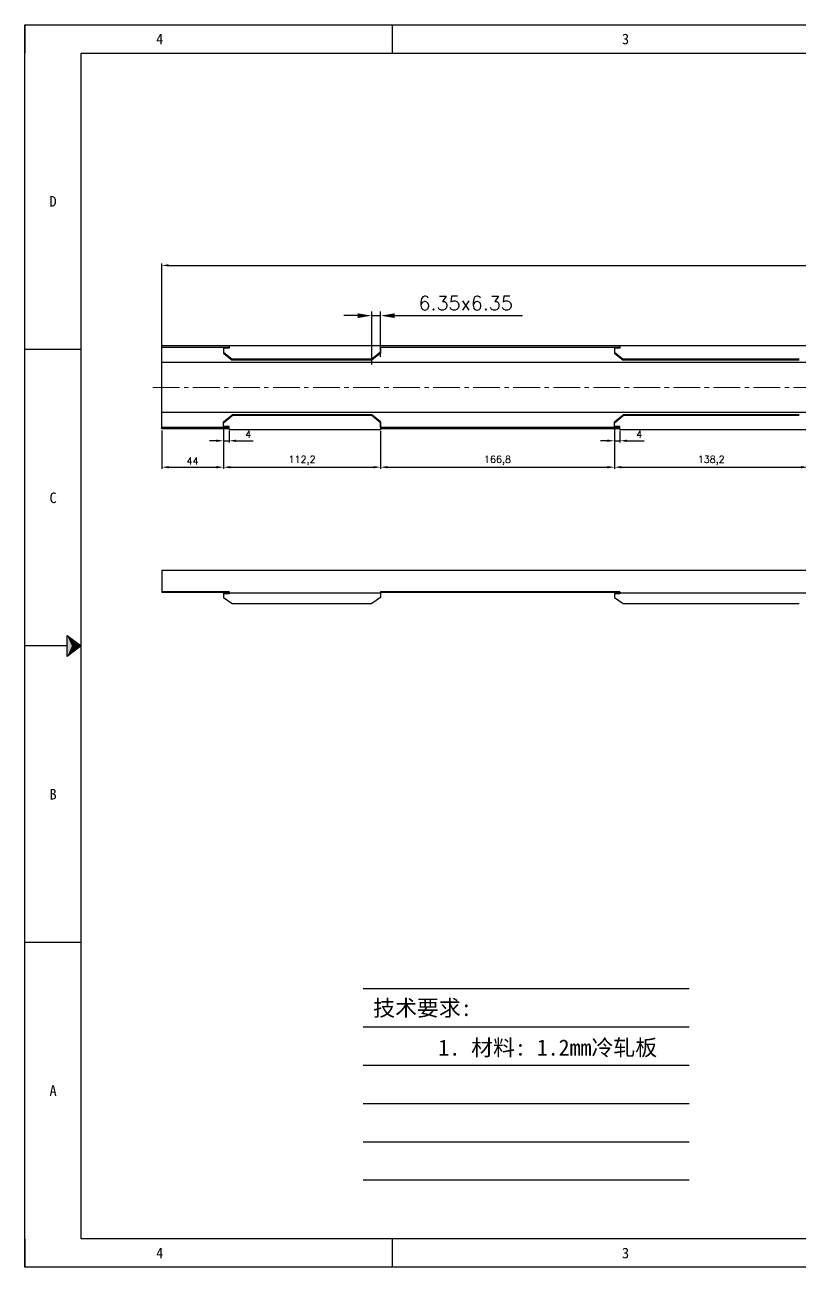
# Model space of a CAD drawing. Header units: millimetres. Extents: x -13830 to 10007, y -16942 to 55335.
# Drawn here: x 1517 to 2069, y 14527 to 15413 of the extents above; entities that cross this region are included whole.
import ezdxf
from ezdxf.enums import TextEntityAlignment as Align

# ---------------------------------------------------------------- set-up
doc = ezdxf.new("R2010")
doc.units = ezdxf.units.MM
doc.linetypes.add('CENTER2', pattern=[28.575, 19.05, -3.175, 3.175, -3.175])
doc.linetypes.add('DOT', pattern=[0.25, 0, -0.25])
doc.layers.add('cen', color=1, linetype='CENTER2', lineweight=9)
doc.layers.add('dim', color=2, linetype='Continuous', lineweight=9)
doc.layers.add('print', color=30, linetype='Continuous')
doc.styles.add('Dartop', font='')
doc.styles.add('HZ', font='')
doc.styles.get("Standard").update_dxf_attribs({"font": 'txt', "bigfont": 'gbcbig.shx'})
doc.styles.get('Dartop').set_extended_font_data('FangSong_GB2312')
doc.styles.get('HZ').set_extended_font_data('SimSun')
doc.dimstyles.new('2-small', dxfattribs={"dimtxt": 10, "dimasz": 10, "dimexe": 3, "dimexo": 3, "dimgap": 4, "dimtad": 1, "dimtxsty": 'Standard', "dimcen": 5, "dimadec": 0, "dimazin": 0, "dimtfac": 1, "dimtmove": 0, "dimatfit": 3, "dimfxl": 0, "dimarcsym": 0})
doc.dimstyles.new('small', dxfattribs={"dimtxt": 5, "dimasz": 5, "dimexe": 1.25, "dimexo": 1, "dimgap": 2, "dimtad": 1, "dimtxsty": 'Standard', "dimcen": 2.5, "dimadec": 0, "dimazin": 0, "dimtfac": 1, "dimtmove": 0, "dimatfit": 3, "dimfxl": 0, "dimarcsym": 0})

# ---------------------------------------------------------------- blocks, each defined once
blk = doc.blocks.new('*U3')
at = {"color": 254, "linetype": 'Continuous', "extrusion": (0, 0, -1)}
for points in [[(-0.833, 11), (-0.75, 10.812), (-0.75, 11.188)], [(-0.833, 11), (-0.75, 11.188), (-1, 11)], [(-0.833, 11), (-1, 11), (-0.75, 10.812)]]:
    blk.add_solid(points, dxfattribs=at)
blk = doc.blocks.new('*D79')
at = {"layer": 'Defpoints', "color": 0, "transparency": 16777216}
for p in [(2654.23, 15241.57), (1614.23, 15178.17), (2654.23, 15178.17)]:
    blk.add_point(p, dxfattribs=at)
at = {"layer": 'dim', "color": 0, "lineweight": -2, "transparency": 16777216}
for p, q in [((1614.23, 15179.17), (1614.23, 15242.82)), ((1619.23, 15241.57), (2649.23, 15241.57)), ((2654.23, 15179.17), (2654.23, 15242.82))]:
    blk.add_line(p, q, dxfattribs=at)
at = {"layer": 'dim', "color": 0, "transparency": 16777216}
for points in [[(1619.23, 15242.4), (1619.23, 15240.74), (1614.23, 15241.57)], [(2649.23, 15242.4), (2649.23, 15240.74), (2654.23, 15241.57)]]:
    blk.add_solid(points, dxfattribs=at)
at = {"layer": 'dim', "color": 0, "transparency": 16777216, "insert": (2134.23, 15246.07), "char_height": 5, "attachment_point": 5}
blk.add_mtext('1040', dxfattribs=at)
blk = doc.blocks.new('*D80')
at = {"layer": 'Defpoints', "color": 0}
for p in [(1614.23, 15124.87), (1658.23, 15124.87), (1658.23, 15097.59)]:
    blk.add_point(p, dxfattribs=at)
at = {"layer": 'dim', "color": 0, "lineweight": -2}
for p, q in [((1614.23, 15123.87), (1614.23, 15096.34)), ((1658.23, 15123.87), (1658.23, 15096.34)), ((1619.23, 15097.59), (1653.23, 15097.59))]:
    blk.add_line(p, q, dxfattribs=at)
at = {"layer": 'dim', "color": 0}
for points in [[(1619.23, 15098.42), (1619.23, 15096.75), (1614.23, 15097.59)], [(1653.23, 15098.42), (1653.23, 15096.75), (1658.23, 15097.59)]]:
    blk.add_solid(points, dxfattribs=at)
at = {"layer": 'dim', "color": 0, "insert": (1636.23, 15102.09), "char_height": 5, "attachment_point": 5}
blk.add_mtext('44', dxfattribs=at)
blk = doc.blocks.new('*D81')
at = {"layer": 'Defpoints', "color": 0}
for p in [(1658.23, 15123.87), (1770.43, 15124.57), (1770.43, 15097.59)]:
    blk.add_point(p, dxfattribs=at)
at = {"layer": 'dim', "color": 0, "lineweight": -2}
for p, q in [((1658.23, 15122.87), (1658.23, 15096.34)), ((1770.43, 15123.57), (1770.43, 15096.34)), ((1663.23, 15097.59), (1765.43, 15097.59))]:
    blk.add_line(p, q, dxfattribs=at)
at = {"layer": 'dim', "color": 0}
for points in [[(1663.23, 15098.42), (1663.23, 15096.75), (1658.23, 15097.59)], [(1765.43, 15098.42), (1765.43, 15096.75), (1770.43, 15097.59)]]:
    blk.add_solid(points, dxfattribs=at)
at = {"layer": 'dim', "color": 0, "insert": (1714.33, 15102.5), "char_height": 5, "attachment_point": 5}
blk.add_mtext('112,2', dxfattribs=at)
blk = doc.blocks.new('*D82')
at = {"layer": 'Defpoints', "color": 0}
for p in [(1770.43, 15124.57), (1937.23, 15124.57), (1937.23, 15097.59)]:
    blk.add_point(p, dxfattribs=at)
at = {"layer": 'dim', "color": 0, "lineweight": -2}
for p, q in [((1770.43, 15123.57), (1770.43, 15096.34)), ((1937.23, 15123.57), (1937.23, 15096.34)), ((1775.43, 15097.59), (1932.23, 15097.59))]:
    blk.add_line(p, q, dxfattribs=at)
at = {"layer": 'dim', "color": 0}
for points in [[(1775.43, 15098.42), (1775.43, 15096.75), (1770.43, 15097.59)], [(1932.23, 15098.42), (1932.23, 15096.75), (1937.23, 15097.59)]]:
    blk.add_solid(points, dxfattribs=at)
at = {"layer": 'dim', "color": 0, "insert": (1853.83, 15102.5), "char_height": 5, "attachment_point": 5}
blk.add_mtext('166,8', dxfattribs=at)
blk = doc.blocks.new('*D83')
at = {"layer": 'Defpoints', "color": 0}
for p in [(1937.23, 15124.87), (2075.43, 15124.57), (2075.43, 15097.59)]:
    blk.add_point(p, dxfattribs=at)
at = {"layer": 'dim', "color": 0, "lineweight": -2}
for p, q in [((1937.23, 15123.87), (1937.23, 15096.34)), ((2075.43, 15123.57), (2075.43, 15096.34)), ((1942.23, 15097.59), (2070.43, 15097.59))]:
    blk.add_line(p, q, dxfattribs=at)
at = {"layer": 'dim', "color": 0}
for points in [[(1942.23, 15098.42), (1942.23, 15096.75), (1937.23, 15097.59)], [(2070.43, 15098.42), (2070.43, 15096.75), (2075.43, 15097.59)]]:
    blk.add_solid(points, dxfattribs=at)
at = {"layer": 'dim', "color": 0, "insert": (2006.33, 15102.5), "char_height": 5, "attachment_point": 5}
blk.add_mtext('138,2', dxfattribs=at)
blk = doc.blocks.new('*D100')
at = {"layer": 'Defpoints', "color": 0}
for p in [(1770.43, 15205.7), (1764.08, 15167.77), (1770.43, 15173.27)]:
    blk.add_point(p, dxfattribs=at)
at = {"layer": 'dim', "color": 0, "lineweight": -2}
for p, q in [((1754.08, 15205.7), (1744.08, 15205.7)), ((1764.08, 15170.77), (1764.08, 15208.7)), ((1764.08, 15205.7), (1770.43, 15205.7)), ((1770.43, 15176.27), (1770.43, 15208.7)), ((1780.43, 15205.7), (1871.77, 15205.7))]:
    blk.add_line(p, q, dxfattribs=at)
at = {"layer": 'dim', "color": 0}
for points in [[(1754.08, 15207.37), (1754.08, 15204.04), (1764.08, 15205.7)], [(1780.43, 15207.37), (1780.43, 15204.04), (1770.43, 15205.7)]]:
    blk.add_solid(points, dxfattribs=at)
at = {"layer": 'dim', "color": 0, "insert": (1831.1, 15214.7), "char_height": 10, "attachment_point": 5}
blk.add_mtext('6.35x6.35', dxfattribs=at)
blk = doc.blocks.new('*D165')
at = {"layer": 'Defpoints', "color": 0}
for p in [(1658.23, 15126.51), (1662.23, 15124.57), (1662.23, 15116.44)]:
    blk.add_point(p, dxfattribs=at)
at = {"layer": 'dim', "color": 0, "lineweight": -2}
for p, q in [((1658.23, 15125.51), (1658.23, 15115.19)), ((1662.23, 15123.57), (1662.23, 15115.19)), ((1653.23, 15116.44), (1648.23, 15116.44)), ((1658.23, 15116.44), (1662.23, 15116.44)), ((1667.23, 15116.44), (1679.57, 15116.44))]:
    blk.add_line(p, q, dxfattribs=at)
at = {"layer": 'dim', "color": 0}
for points in [[(1653.23, 15117.28), (1653.23, 15115.61), (1658.23, 15116.44)], [(1667.23, 15117.28), (1667.23, 15115.61), (1662.23, 15116.44)]]:
    blk.add_solid(points, dxfattribs=at)
at = {"layer": 'dim', "color": 0, "insert": (1675.9, 15120.94), "char_height": 5, "attachment_point": 5}
blk.add_mtext('4', dxfattribs=at)
blk = doc.blocks.new('*D170')
at = {"layer": 'Defpoints', "color": 0}
for p in [(1937.23, 15126.51), (1941.23, 15124.57), (1941.23, 15116.44)]:
    blk.add_point(p, dxfattribs=at)
at = {"layer": 'dim', "color": 0, "lineweight": -2}
for p, q in [((1937.23, 15125.51), (1937.23, 15115.19)), ((1941.23, 15123.57), (1941.23, 15115.19)), ((1932.23, 15116.44), (1927.23, 15116.44)), ((1937.23, 15116.44), (1941.23, 15116.44)), ((1946.23, 15116.44), (1958.57, 15116.44))]:
    blk.add_line(p, q, dxfattribs=at)
at = {"layer": 'dim', "color": 0}
for points in [[(1932.23, 15117.28), (1932.23, 15115.61), (1937.23, 15116.44)], [(1946.23, 15117.28), (1946.23, 15115.61), (1941.23, 15116.44)]]:
    blk.add_solid(points, dxfattribs=at)
at = {"layer": 'dim', "color": 0, "insert": (1954.9, 15120.94), "char_height": 5, "attachment_point": 5}
blk.add_mtext('4', dxfattribs=at)

msp = doc.modelspace()

# ---------------------------------------------------------------- linework, layer by layer
at = {"color": 0, "linetype": 'DOT'}
for p, q in [((1516.532, 15413.182), (2776.118, 15413.182)), ((1516.532, 14546.989), (1516.532, 15393.038)), ((2776.118, 14526.845), (1516.532, 14526.845))]:
    msp.add_line(p, q, dxfattribs=at)
at = {"color": 0}
for p, q in [((1516.532, 15413.182), (1516.532, 15393.038)), ((1778.989, 15393.038), (1778.989, 15413.182)), ((1556.82, 14546.989), (1556.82, 15393.038)), ((1556.82, 15393.038), (2755.974, 15393.038)), ((1556.82, 15181.526), (1516.532, 15181.526)), ((1546.748, 14970.014), (1516.532, 14970.014)), ((1556.82, 14758.502), (1516.532, 14758.502)), ((1516.532, 14546.989), (1516.532, 14526.845)), ((2755.974, 14546.989), (1556.82, 14546.989)), ((1778.989, 14526.845), (1778.989, 14546.989))]:
    msp.add_line(p, q, dxfattribs=at)
for p, q in [((1662.233, 15184.061), (1614.233, 15184.061)), ((1614.233, 15124.87), (1614.233, 15183.021)), ((1662.233, 15183.021), (1614.233, 15183.021)), ((1662.233, 15184.361), (1770.433, 15184.361)), ((1662.233, 15184.361), (1662.233, 15182.425)), ((1770.433, 15179.009), (1770.433, 15184.361)), ((1941.233, 15184.061), (1770.433, 15184.061)), ((1941.233, 15183.021), (1770.433, 15183.021)), ((1770.433, 15183.021), (1770.433, 15179.009)), ((1941.233, 15184.361), (2075.433, 15184.361)), ((1941.233, 15184.361), (1941.233, 15182.425)), ((1658.233, 15182.425), (1658.233, 15179.009)), ((1658.233, 15182.425), (1658.233, 15179.009)), ((1662.233, 15182.425), (1658.233, 15182.425)), ((1658.233, 15179.714), (1664.583, 15174.577)), ((1658.233, 15179.009), (1664.583, 15173.872)), ((1764.083, 15174.577), (1664.583, 15174.577)), ((1664.583, 15173.872), (1664.583, 15174.577)), ((1770.433, 15179.714), (1764.083, 15174.577)), ((1770.433, 15179.009), (1764.083, 15173.872)), ((1764.083, 15173.872), (1764.083, 15174.577)), ((1937.233, 15182.425), (1937.233, 15179.009)), ((1941.233, 15182.425), (1937.233, 15182.425)), ((1937.233, 15179.714), (1943.583, 15174.577)), ((1937.233, 15179.009), (1943.583, 15173.872)), ((2069.083, 15174.577), (1943.583, 15174.577)), ((1943.583, 15173.872), (1943.583, 15174.577)), ((2654.233, 15172.367), (1614.233, 15172.367)), ((1764.083, 15173.872), (1664.583, 15173.872)), ((2069.083, 15173.872), (1943.583, 15173.872)), ((2654.233, 15136.564), (1614.233, 15136.564)), ((1658.233, 15129.922), (1664.583, 15135.059)), ((1658.233, 15129.217), (1664.583, 15134.354)), ((1658.233, 15126.506), (1658.233, 15129.922)), ((1658.233, 15126.506), (1658.233, 15129.922)), ((1764.083, 15135.059), (1664.583, 15135.059)), ((1664.583, 15135.059), (1664.583, 15134.354)), ((1764.083, 15134.354), (1664.583, 15134.354)), ((1770.433, 15129.922), (1764.083, 15135.059)), ((1764.083, 15135.059), (1764.083, 15134.354)), ((1770.433, 15129.217), (1764.083, 15134.354)), ((1770.433, 15129.922), (1770.433, 15124.57)), ((1770.433, 15125.909), (1770.433, 15129.922)), ((1937.233, 15129.922), (1943.583, 15135.059)), ((1937.233, 15129.217), (1943.583, 15134.354)), ((1937.233, 15126.506), (1937.233, 15129.922)), ((2069.083, 15135.059), (1943.583, 15135.059)), ((1943.583, 15135.059), (1943.583, 15134.354)), ((2069.083, 15134.354), (1943.583, 15134.354)), ((1662.233, 15125.909), (1614.233, 15125.909)), ((1614.233, 15125.909), (1614.233, 15124.87)), ((1662.233, 15124.87), (1614.233, 15124.87)), ((1662.233, 15126.506), (1658.233, 15126.506)), ((1662.233, 15124.57), (1662.233, 15126.506)), ((1662.233, 15124.57), (1770.433, 15124.57)), ((1941.233, 15125.909), (1770.433, 15125.909)), ((1941.233, 15124.87), (1770.433, 15124.87)), ((1941.233, 15126.506), (1937.233, 15126.506)), ((1941.233, 15124.57), (1941.233, 15126.506)), ((1941.233, 15124.57), (2075.433, 15124.57)), ((1614.233, 15024.083), (2654.233, 15024.083)), ((1614.233, 15024.083), (1614.233, 15008.129)), ((1662.233, 15008.729), (1614.233, 15008.729)), ((1662.233, 15008.129), (1614.233, 15008.129)), ((1658.233, 15008.729), (1658.233, 15004.515)), ((1770.433, 15007.819), (1658.233, 15007.819)), ((1662.233, 15007.219), (1658.233, 15007.219)), ((1662.233, 15008.729), (1662.233, 15007.219)), ((1770.433, 15008.729), (1770.433, 15004.515)), ((1937.233, 15008.729), (1770.433, 15008.729)), ((1937.233, 15008.129), (1770.433, 15008.129)), ((1941.233, 15008.729), (1893.233, 15008.729)), ((1941.233, 15008.129), (1893.233, 15008.129)), ((1937.233, 15008.729), (1937.233, 15004.515)), ((2075.433, 15007.819), (1937.233, 15007.819)), ((1941.233, 15007.219), (1937.233, 15007.219)), ((1941.233, 15008.729), (1941.233, 15007.219)), ((1658.233, 15004.515), (1664.583, 15000.243)), ((1664.583, 15000.243), (1764.083, 15000.243)), ((1770.433, 15004.515), (1764.083, 15000.243)), ((1937.233, 15004.515), (1943.583, 15000.243)), ((1943.583, 15000.243), (2069.083, 15000.243))]:
    msp.add_line(p, q)
msp.add_lwpolyline([(1556.82, 14970.014), (1546.748, 14962.46), (1546.748, 14977.568), (1556.82, 14970.014)], close=True, dxfattribs=at)
at = {"layer": 'cen'}
msp.add_line((1607.942, 15154.465), (2758.449, 15154.465), dxfattribs=at)
at = {"layer": 'Defpoints'}
for p, q in [((1758.028, 14725.545), (1990.547, 14725.545)), ((1758.028, 14698.245), (1990.547, 14698.245)), ((1758.028, 14698.245), (1990.547, 14698.245)), ((1758.028, 14670.945), (1990.547, 14670.945)), ((1758.028, 14643.645), (1990.547, 14643.645)), ((1758.028, 14616.345), (1990.547, 14616.345)), ((1758.028, 14589.045), (1990.547, 14589.045))]:
    msp.add_line(p, q, dxfattribs=at)
at = {"layer": 'print'}
msp.add_lwpolyline([(1516.532, 15413.182), (2796.262, 15413.182), (2796.262, 14526.845), (1516.532, 14526.845)], close=True, dxfattribs=at)

# ---------------------------------------------------------------- block references
at = {"color": 0, "linetype": 'Continuous', "xscale": 40.28805309813855, "yscale": 40.28805309813855, "zscale": 40.28805309813855}
msp.add_blockref('*U3', (1516.532, 14526.845), dxfattribs=at)

# ---------------------------------------------------------------- texts
at = {"color": 0, "style": 'Dartop'}
for s, p in [('4', (1612.8, 15403.11)), ('3', (1945.177, 15403.11)), ('D', (1536.676, 15287.282)), ('C', (1536.676, 15075.77)), ('B', (1536.676, 14864.258)), ('A', (1536.676, 14652.745)), ('4', (1612.8, 14536.917)), ('3', (1945.177, 14536.917))]:
    msp.add_text(s, height=7.554, dxfattribs=at).set_placement(p, align=Align.MIDDLE_CENTER)
at = {"style": 'HZ'}
for s, p in [('技术要求:', (1800.255, 14711.767)), ('     1. 材料: 1.2mm冷轧板', (1870.189, 14683.524))]:
    msp.add_text(s, height=11.466, dxfattribs=at).set_placement(p, align=Align.MIDDLE_CENTER)

# ---------------------------------------------------------------- dimensions: what is measured, and where the dimension line sits
at = {"layer": 'dim'}
for base, p1, p2, picture, middle in [((2654.233, 15241.569), (1614.233, 15178.165), (2654.233, 15178.165), '*D79', (2134.233, 15246.069)), ((1658.233, 15097.586), (1614.233, 15124.87), (1658.233, 15124.87), '*D80', (1636.233, 15102.086)), ((1662.233, 15116.445), (1658.233, 15126.506), (1662.233, 15124.57), '*D165', (1675.9, 15120.945)), ((1770.433, 15097.586), (1658.233, 15123.87), (1770.433, 15124.57), '*D81', (1714.333, 15102.503)), ((1937.233, 15097.586), (1770.433, 15124.57), (1937.233, 15124.57), '*D82', (1853.833, 15102.503)), ((1941.233, 15116.445), (1937.233, 15126.506), (1941.233, 15124.57), '*D170', (1954.9, 15120.945)), ((2075.433, 15097.586), (1937.233, 15124.87), (2075.433, 15124.57), '*D83', (2006.333, 15102.503))]:
    dim = msp.add_linear_dim(base=base, p1=p1, p2=p2, dimstyle='small', override={"dimpost": '\\X'}, dxfattribs=at)
    dim.commit()
    dim.dimension.update_dxf_attribs({"geometry": picture, "text_midpoint": middle})
dim = msp.add_linear_dim(base=(1770.433, 15205.704), p1=(1764.083, 15167.767), p2=(1770.433, 15173.266), text='6.35x6.35', dimstyle='2-small', override={"dimpost": '\\X'}, dxfattribs=at)
dim.commit()
dim.dimension.update_dxf_attribs({"geometry": '*D100', "text_midpoint": (1831.1, 15214.704)})

doc.saveas('drawing.dxf')
